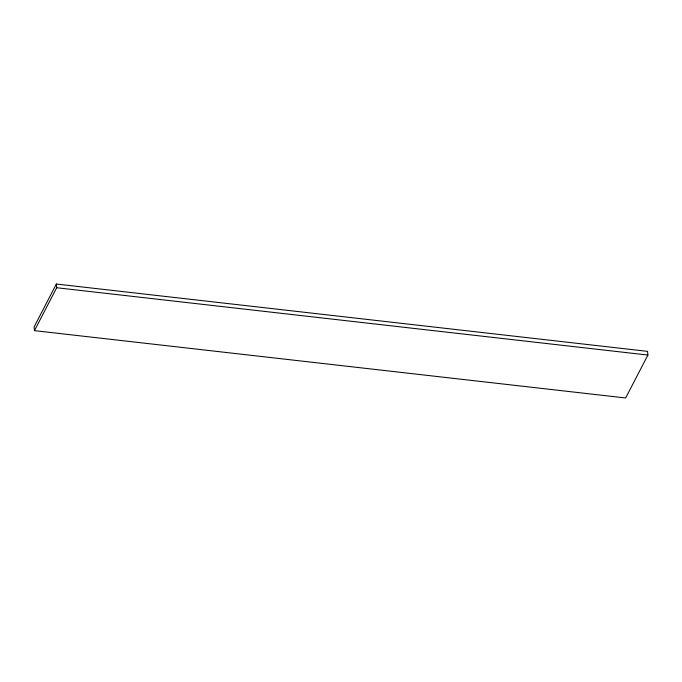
<?xml version="1.0" encoding="UTF-8"?>
<svg xmlns="http://www.w3.org/2000/svg" width="682" height="682" viewBox="0 0 682 682"><rect width="100%" height="100%" fill="white"/><g stroke="black" fill="none" stroke-linecap="round" stroke-linejoin="round"><path stroke-width="1.02" d="M56.342 284.027L34.1 326.942L34.45 330.642L625.658 397.973L647.9 355.058L647.55 351.358L56.342 284.027L56.691 287.736L34.45 330.642M56.691 287.736L647.9 355.058"/></g></svg>
